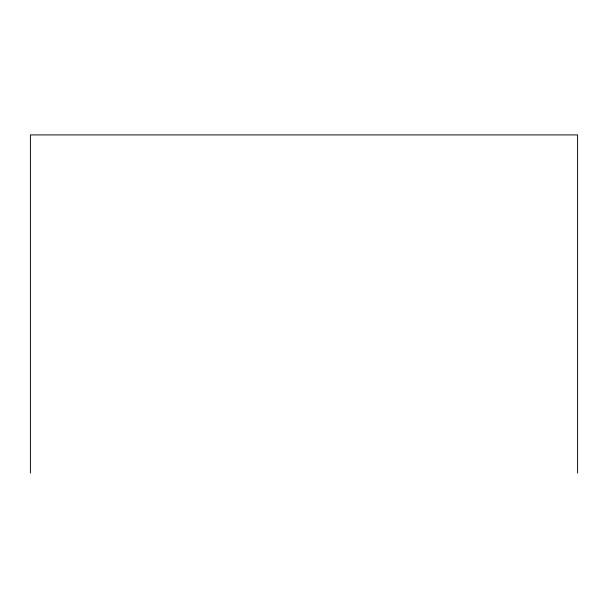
<?xml version="1.0" encoding="UTF-8"?>
<svg xmlns="http://www.w3.org/2000/svg" width="608" height="608" viewBox="0 0 608 608"><rect width="100%" height="100%" fill="white"/><g stroke="black" fill="none" stroke-linecap="round" stroke-linejoin="round"><path stroke-width="0.91" d="M577.6 473.085L577.6 134.915L30.4 134.915L30.4 473.085"/></g></svg>
